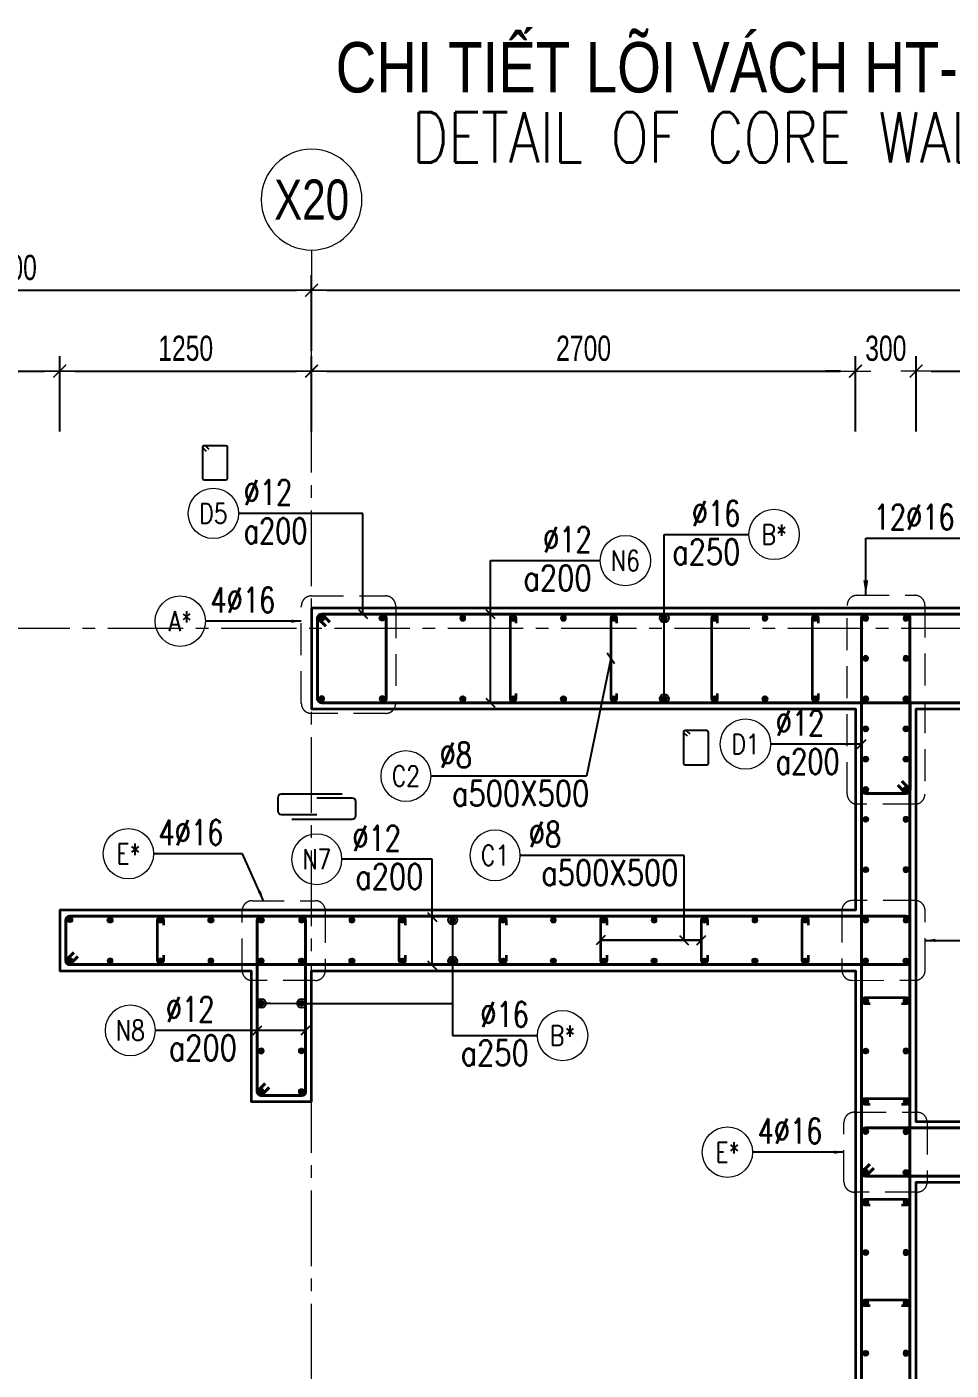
# Model space of a CAD drawing. Header units: millimetres. Extents: x 738475 to 1279438, y -34239 to 156422.
# Drawn here: x 1065858 to 1070446, y 93473 to 100140 of the extents above; entities that cross this region are included whole.
import ezdxf
from ezdxf.enums import TextEntityAlignment as Align

# ---------------------------------------------------------------- set-up
doc = ezdxf.new("R2010")
doc.units = ezdxf.units.MM
doc.header["$MEASUREMENT"] = 0
for name, pattern in [('HIDDEN2', [4.7625, 3.175, -1.5875]), ('HT_Dim Grid$0$CENTER2', [1.125, 0.75, -0.125, 0.125, -0.125]), ('HT_Grid$0$CENTER2', [1.125, 0.75, -0.125, 0.125, -0.125])]:
    doc.linetypes.add(name, pattern=pattern)
doc.layers.get('0').update_dxf_attribs({"lineweight": 20})
doc.layers.get('Defpoints').update_dxf_attribs({"color": 151, "lineweight": 9})
for name, color, linetype, lineweight in [('HT_Dim Grid$0$NDC_S_AXIS', 5, 'HT_Dim Grid$0$CENTER2', 13), ('HT_Dim Grid$0$NDC_S_SYMBOL', 1, 'Continuous', 15), ('HT_Dim Grid$0$NDC_S_TEXT SYMBOL', 7, 'Continuous', 20), ('HT_Grid$0$NDC_S_AXIS', 5, 'HT_Grid$0$CENTER2', 13), ('KC-LEADER', 153, 'Continuous', 18), ('KC-THEP', 6, 'Continuous', 40), ('NDC_S_ANNO', 7, 'Continuous', 20), ('NDC_S_DIM', 1, 'Continuous', 15), ('NDC_S_ENG TITLE', 3, 'Continuous', 20), ('NDC_S_HIDDEN', 8, 'HIDDEN2', 13), ('NDC_S_LEADER', 1, 'Continuous', 15), ('NDC_S_REBAR', 4, 'Continuous', 35), ('NDC_S_STIRRUP', 4, 'Continuous', 40), ('NDC_S_TEXT SYMBOL', 7, 'Continuous', 20), ('NDC_S_VN TEXT', 7, 'Continuous', 20), ('NDC_S_VN TITLE', 6, 'Continuous', 35), ('NDC_S_WALL', 6, 'Continuous', 35)]:
    doc.layers.add(name, color=color, linetype=linetype, lineweight=lineweight)
doc.layers.add('Leader', color=6, linetype='Continuous')
doc.layers.add('Ligature', color=1, linetype='Continuous')
doc.styles.add('HT_Dim Grid$0$NDC_ANNO', font='', dxfattribs={"width": 0.8})
doc.styles.add('NDC_ANNO', font='', dxfattribs={"width": 0.8})
doc.styles.add('NDC_ARIAL', font='arial.ttf', dxfattribs={"width": 0.85})
doc.styles.add('NDC_DIM', font='', dxfattribs={"width": 0.75})
doc.styles.add('NDC_EN TXT', font='romans.shx', dxfattribs={"width": 0.8})
doc.styles.add('NDC_VIE TXT', font='arial.ttf', dxfattribs={"width": 0.8})
doc.styles.get('HT_Dim Grid$0$NDC_ANNO').set_extended_font_data('Dotum')
doc.styles.get('NDC_ANNO').set_extended_font_data('Dotum')
doc.styles.get('NDC_DIM').set_extended_font_data('Dotum')
doc.dimstyles.new('NDC_1-50', dxfattribs={"dimscale": 50, "dimtxt": 2.5, "dimasz": 1, "dimexe": 1.5, "dimexo": 0, "dimgap": 0.8, "dimtad": 1, "dimdec": 0, "dimdsep": 46, "dimtxsty": 'NDC_ARIAL', "dimblk": 'DIMMARK', "dimcen": 49999.938995, "dimdle": 1.5, "dimclrd": 1, "dimclre": 1, "dimclrt": 3, "dimadec": 0, "dimazin": 0, "dimtfac": 1, "dimtdec": 0, "dimtix": 1, "dimtmove": 2, "dimatfit": 3, "dimfxl": 1, "dimarcsym": 0})
doc.dimstyles.new('NDC_dim_30', dxfattribs={"dimscale": 30, "dimtxt": 2.5, "dimasz": 1.5, "dimexe": 1.5, "dimexo": 2.5, "dimgap": 1, "dimtad": 1, "dimdec": 0, "dimzin": 0, "dimdsep": 46, "dimtxsty": 'NDC_DIM', "dimblk": 'DIMMARK', "dimcen": 0.09, "dimdle": 1.2, "dimclrd": 1, "dimclre": 1, "dimclrt": 3, "dimadec": 0, "dimazin": 0, "dimtfac": 1, "dimtdec": 0, "dimtix": 1, "dimtofl": 0, "dimtmove": 0, "dimatfit": 3, "dimfxl": 6, "dimfxlon": 1, "dimtolj": 1, "dimtzin": 0, "dimarcsym": 0})
doc.dimstyles.new('NDC_dim_50', dxfattribs={"dimscale": 50, "dimtxt": 2.5, "dimasz": 1.5, "dimexe": 1.5, "dimexo": 2.5, "dimgap": 1, "dimtad": 1, "dimdec": 0, "dimzin": 0, "dimdsep": 46, "dimtxsty": 'NDC_DIM', "dimblk": 'DIMMARK', "dimcen": 0.09, "dimdle": 1.2, "dimclrd": 1, "dimclre": 1, "dimclrt": 3, "dimadec": 0, "dimazin": 0, "dimtfac": 1, "dimtdec": 0, "dimtix": 1, "dimtofl": 0, "dimtmove": 0, "dimatfit": 3, "dimfxl": 6, "dimfxlon": 1, "dimtolj": 1, "dimtzin": 0, "dimarcsym": 0})

# ---------------------------------------------------------------- blocks, each defined once
blk = doc.blocks.new('Drawing name_symbol')
at = {"layer": 'NDC_S_ENG TITLE', "style": 'NDC_EN TXT', "width": 0.8}
blk.add_attdef('SECTDET1', text='', height=5, dxfattribs=at).set_placement((0, 1.01), align=Align.CENTER)
at = {"layer": 'NDC_S_TEXT SYMBOL', "lineweight": 25, "style": 'NDC_ANNO', "width": 0.8}
blk.add_attdef('SSCALE', text='', height=2.5, dxfattribs=at).set_placement((0, -4), align=Align.CENTER)
at = {"layer": 'NDC_S_VN TITLE', "style": 'NDC_VIE TXT', "width": 0.8}
blk.add_attdef('SECTDET2', text='', height=5, dxfattribs=at).set_placement((0, 7.97), align=Align.CENTER)
blk = doc.blocks.new('THEP')
at = {"layer": 'KC-LEADER', "color": 6}
blk.add_circle((0, 0), 14, dxfattribs=at)
at = {"layer": 'KC-THEP'}
for p, q in [((-14, 0), (14, 0)), ((9.9, 9.9), (-9.9, -9.9)), ((-9.9, 9.9), (9.9, -9.9)), ((0, 14), (0, -14))]:
    blk.add_line(p, q, dxfattribs=at)
blk = doc.blocks.new('DIMMARK')
at = {"layer": 'NDC_S_DIM', "color": 1}
blk.add_line((-1.5, 0), (1, 0), dxfattribs=at)
at = {"layer": 'NDC_S_DIM', "color": 2, "const_width": 0.1}
blk.add_lwpolyline([(-0.424, -0.424), (0.424, 0.424)], dxfattribs=at)
blk = doc.blocks.new('*U11')
blk.add_circle((-2.5, 0), 2.5)
at = {"layer": 'NDC_S_VN TEXT', "color": 3, "style": 'NDC_EN TXT', "width": 0.75}
for tag, p in [('DK1', (0.5, 0.85)), ('KC1', (0.5, -2.97))]:
    blk.add_attdef(tag, p, '', height=2.5, dxfattribs=at)
at = {"layer": 'NDC_S_VN TEXT', "color": 7, "style": 'NDC_EN TXT', "width": 0.8}
blk.add_attdef('SH2', text='', height=2, dxfattribs=at).set_placement((-2.5, 0), align=Align.MIDDLE)
blk = doc.blocks.new('*U13')
blk.add_circle((-2.5, 0), 2.5)
at = {"layer": 'NDC_S_VN TEXT', "color": 3, "style": 'NDC_EN TXT', "width": 0.75}
blk.add_attdef('DK1', (0.5, 0.85), '', height=2.5, dxfattribs=at)
at = {"layer": 'NDC_S_VN TEXT', "color": 7, "style": 'NDC_EN TXT', "width": 0.8}
blk.add_attdef('SH2', text='', height=2, dxfattribs=at).set_placement((-2.5, 0), align=Align.MIDDLE)
blk = doc.blocks.new('*U10')
blk.add_circle((2.5, 0), 2.5)
at = {"layer": 'NDC_S_VN TEXT', "color": 3, "style": 'NDC_EN TXT'}
for tag, width, p in [('DK2', 0.75, (-0.85, 0.85)), ('KC2', 0.8, (-0.85, -2.97))]:
    blk.add_attdef(tag, text='', height=2.5, dxfattribs=dict(at, width=width)).set_placement(p, align=Align.RIGHT)
at = {"layer": 'NDC_S_VN TEXT', "color": 7, "style": 'NDC_EN TXT', "width": 0.8}
blk.add_attdef('SH3', text='', height=2, dxfattribs=at).set_placement((2.5, 0), align=Align.MIDDLE)
blk = doc.blocks.new('*U9')
blk.add_circle((2.5, 0), 2.5)
at = {"layer": 'NDC_S_VN TEXT', "color": 3, "style": 'NDC_EN TXT', "width": 0.75}
blk.add_attdef('DK2', text='', height=2.5, dxfattribs=at).set_placement((-0.85, 0.85), align=Align.RIGHT)
at = {"layer": 'NDC_S_VN TEXT', "color": 7, "style": 'NDC_EN TXT', "width": 0.8}
blk.add_attdef('SH3', text='', height=2, dxfattribs=at).set_placement((2.5, 0), align=Align.MIDDLE)
blk = doc.blocks.new('A$C72321851')
at = {"layer": 'Ligature'}
for points in [[(-60.9, -129.3), (-60.9, 170.9, -0.414214), (-43.3, 188.5), (25.8, 188.5, -0.414214), (43.4, 170.9), (43.4, -4.3)], [(-39.7, -4.3), (-39.7, -179.5, 0.414214), (-22.1, -197.1), (47, -197.1, 0.414214), (64.6, -179.5), (64.6, 120.7)]]:
    blk.add_lwpolyline(points, format="xyb", dxfattribs=at)
blk = doc.blocks.new('*D1247')
at = {"layer": 'Defpoints', "color": 0, "ltscale": 200, "transparency": 16777216}
for p in [(1066021.7, 98431.5), (1064571.7, 97255.8), (1066021.7, 97255.8)]:
    blk.add_point(p, dxfattribs=at)
at = {"layer": 'NDC_S_DIM', "color": 1, "lineweight": -2, "ltscale": 200, "transparency": 16777216}
for p, q in [((1064571.7, 98131.5), (1064571.7, 98506.5)), ((1066021.7, 98131.5), (1066021.7, 98506.5)), ((1064646.7, 98431.5), (1065946.7, 98431.5))]:
    blk.add_line(p, q, dxfattribs=at)
at = {"layer": 'NDC_S_DIM', "color": 1, "lineweight": -2, "ltscale": 200, "transparency": 16777216, "xscale": 75, "yscale": 75, "zscale": 75, "rotation": 180}
blk.add_blockref('DIMMARK', (1064571.7, 98431.5), dxfattribs=at)
at = {"layer": 'NDC_S_DIM', "color": 1, "lineweight": -2, "ltscale": 200, "transparency": 16777216, "xscale": 75, "yscale": 75, "zscale": 75}
blk.add_blockref('DIMMARK', (1066021.7, 98431.5), dxfattribs=at)
at = {"layer": 'NDC_S_DIM', "color": 3, "ltscale": 200, "transparency": 16777216, "insert": (1065296.7, 98544.1), "char_height": 125, "attachment_point": 5, "style": 'NDC_DIM'}
blk.add_mtext('\\A1;1450', dxfattribs=at)
blk = doc.blocks.new('*D1248')
at = {"layer": 'Defpoints', "color": 0, "ltscale": 200, "transparency": 16777216}
for p in [(1070271.7, 98431.5), (1069971.7, 96755.8), (1070271.7, 96755.8)]:
    blk.add_point(p, dxfattribs=at)
at = {"layer": 'NDC_S_DIM', "color": 1, "lineweight": -2, "ltscale": 200, "transparency": 16777216}
for p, q in [((1069971.7, 98131.5), (1069971.7, 98506.5)), ((1070271.7, 98131.5), (1070271.7, 98506.5)), ((1069896.7, 98431.5), (1069821.7, 98431.5)), ((1070346.7, 98431.5), (1070421.7, 98431.5))]:
    blk.add_line(p, q, dxfattribs=at)
at = {"layer": 'NDC_S_DIM', "color": 1, "lineweight": -2, "ltscale": 200, "transparency": 16777216, "xscale": 75, "yscale": 75, "zscale": 75}
blk.add_blockref('DIMMARK', (1069971.7, 98431.5), dxfattribs=at)
at = {"layer": 'NDC_S_DIM', "color": 1, "lineweight": -2, "ltscale": 200, "transparency": 16777216, "xscale": 75, "yscale": 75, "zscale": 75, "rotation": 180}
blk.add_blockref('DIMMARK', (1070271.7, 98431.5), dxfattribs=at)
at = {"layer": 'NDC_S_DIM', "color": 3, "ltscale": 200, "transparency": 16777216, "insert": (1070121.7, 98544.1), "char_height": 125, "attachment_point": 5, "style": 'NDC_DIM'}
blk.add_mtext('\\A1;300', dxfattribs=at)
blk = doc.blocks.new('*D1249')
at = {"layer": 'Defpoints', "color": 0, "ltscale": 200, "transparency": 16777216}
for p in [(1071071.7, 98431.5), (1071071.7, 97005.8), (1070271.7, 96755.8)]:
    blk.add_point(p, dxfattribs=at)
at = {"layer": 'NDC_S_DIM', "color": 1, "lineweight": -2, "ltscale": 200, "transparency": 16777216}
for p, q in [((1070271.7, 98131.5), (1070271.7, 98506.5)), ((1071071.7, 98131.5), (1071071.7, 98506.5)), ((1070346.7, 98431.5), (1070996.7, 98431.5))]:
    blk.add_line(p, q, dxfattribs=at)
at = {"layer": 'NDC_S_DIM', "color": 1, "lineweight": -2, "ltscale": 200, "transparency": 16777216, "xscale": 75, "yscale": 75, "zscale": 75, "rotation": 180}
blk.add_blockref('DIMMARK', (1070271.7, 98431.5), dxfattribs=at)
at = {"layer": 'NDC_S_DIM', "color": 1, "lineweight": -2, "ltscale": 200, "transparency": 16777216, "xscale": 75, "yscale": 75, "zscale": 75}
blk.add_blockref('DIMMARK', (1071071.7, 98431.5), dxfattribs=at)
at = {"layer": 'NDC_S_DIM', "color": 3, "ltscale": 200, "transparency": 16777216, "insert": (1070671.7, 98544.1), "char_height": 125, "attachment_point": 5, "style": 'NDC_DIM'}
blk.add_mtext('\\A1;800', dxfattribs=at)
blk = doc.blocks.new('*D1257')
at = {"layer": 'Defpoints', "color": 0, "ltscale": 200, "transparency": 16777216}
for p in [(1067271.7, 98832.6), (1064271.7, 98131.5), (1067271.7, 98131.5)]:
    blk.add_point(p, dxfattribs=at)
at = {"layer": 'NDC_S_DIM', "color": 1, "lineweight": -2, "ltscale": 200, "transparency": 16777216}
for p, q in [((1064271.7, 98532.6), (1064271.7, 98907.6)), ((1067271.7, 98532.6), (1067271.7, 98907.6)), ((1064346.7, 98832.6), (1067196.7, 98832.6))]:
    blk.add_line(p, q, dxfattribs=at)
at = {"layer": 'NDC_S_DIM', "color": 1, "lineweight": -2, "ltscale": 200, "transparency": 16777216, "xscale": 75, "yscale": 75, "zscale": 75, "rotation": 180}
blk.add_blockref('DIMMARK', (1064271.7, 98832.6), dxfattribs=at)
at = {"layer": 'NDC_S_DIM', "color": 1, "lineweight": -2, "ltscale": 200, "transparency": 16777216, "xscale": 75, "yscale": 75, "zscale": 75}
blk.add_blockref('DIMMARK', (1067271.7, 98832.6), dxfattribs=at)
at = {"layer": 'NDC_S_DIM', "color": 3, "ltscale": 200, "transparency": 16777216, "insert": (1065771.7, 98945.2), "char_height": 125, "attachment_point": 5, "style": 'NDC_DIM'}
blk.add_mtext('\\A1;3000', dxfattribs=at)
blk = doc.blocks.new('*U19')
at = {"layer": 'HT_Dim Grid$0$NDC_S_SYMBOL'}
blk.add_line((0, 5), (0, 9), dxfattribs=at)
blk.add_circle((0, 0), 5, dxfattribs=at)
at = {"layer": 'HT_Dim Grid$0$NDC_S_TEXT SYMBOL', "color": 7, "style": 'HT_Dim Grid$0$NDC_ANNO', "width": 0.8}
blk.add_attdef('GRID', text='', height=4, dxfattribs=at).set_placement((0, 0), align=Align.MIDDLE)
blk = doc.blocks.new('*D1273')
at = {"layer": 'Defpoints', "color": 0, "ltscale": 200, "transparency": 16777216}
for p in [(1067271.7, 98431.5), (1067271.7, 97858.3), (1066021.7, 97255.8)]:
    blk.add_point(p, dxfattribs=at)
at = {"layer": 'NDC_S_DIM', "color": 1, "lineweight": -2, "ltscale": 200, "transparency": 16777216}
for p, q in [((1066021.7, 98131.5), (1066021.7, 98506.5)), ((1067271.7, 98131.5), (1067271.7, 98506.5)), ((1066096.7, 98431.5), (1067196.7, 98431.5))]:
    blk.add_line(p, q, dxfattribs=at)
at = {"layer": 'NDC_S_DIM', "color": 1, "lineweight": -2, "ltscale": 200, "transparency": 16777216, "xscale": 75, "yscale": 75, "zscale": 75, "rotation": 180}
blk.add_blockref('DIMMARK', (1066021.7, 98431.5), dxfattribs=at)
at = {"layer": 'NDC_S_DIM', "color": 1, "lineweight": -2, "ltscale": 200, "transparency": 16777216, "xscale": 75, "yscale": 75, "zscale": 75}
blk.add_blockref('DIMMARK', (1067271.7, 98431.5), dxfattribs=at)
at = {"layer": 'NDC_S_DIM', "color": 3, "ltscale": 200, "transparency": 16777216, "insert": (1066646.7, 98544.1), "char_height": 125, "attachment_point": 5, "style": 'NDC_DIM'}
blk.add_mtext('\\A1;1250', dxfattribs=at)
blk = doc.blocks.new('*D1274')
at = {"layer": 'Defpoints', "color": 0, "ltscale": 200, "transparency": 16777216}
for p in [(1069971.7, 98431.5), (1069971.7, 98131.5), (1067271.7, 97858.3)]:
    blk.add_point(p, dxfattribs=at)
at = {"layer": 'NDC_S_DIM', "color": 1, "lineweight": -2, "ltscale": 200, "transparency": 16777216}
for p, q in [((1067271.7, 98131.5), (1067271.7, 98506.5)), ((1069971.7, 98256.5), (1069971.7, 98506.5)), ((1067346.7, 98431.5), (1069896.7, 98431.5))]:
    blk.add_line(p, q, dxfattribs=at)
at = {"layer": 'NDC_S_DIM', "color": 1, "lineweight": -2, "ltscale": 200, "transparency": 16777216, "xscale": 75, "yscale": 75, "zscale": 75, "rotation": 180}
blk.add_blockref('DIMMARK', (1067271.7, 98431.5), dxfattribs=at)
at = {"layer": 'NDC_S_DIM', "color": 1, "lineweight": -2, "ltscale": 200, "transparency": 16777216, "xscale": 75, "yscale": 75, "zscale": 75}
blk.add_blockref('DIMMARK', (1069971.7, 98431.5), dxfattribs=at)
at = {"layer": 'NDC_S_DIM', "color": 3, "ltscale": 200, "transparency": 16777216, "insert": (1068621.7, 98544.1), "char_height": 125, "attachment_point": 5, "style": 'NDC_DIM'}
blk.add_mtext('\\A1;2700', dxfattribs=at)
blk = doc.blocks.new('*D1275')
at = {"layer": 'Defpoints', "color": 0, "ltscale": 200, "transparency": 16777216}
for p in [(1076071.7, 98832.6), (1067271.7, 98131.5), (1076071.7, 97255.8)]:
    blk.add_point(p, dxfattribs=at)
at = {"layer": 'NDC_S_DIM', "color": 1, "lineweight": -2, "ltscale": 200, "transparency": 16777216}
for p, q in [((1067271.7, 98532.6), (1067271.7, 98907.6)), ((1076071.7, 98532.6), (1076071.7, 98907.6)), ((1067346.7, 98832.6), (1075996.7, 98832.6))]:
    blk.add_line(p, q, dxfattribs=at)
at = {"layer": 'NDC_S_DIM', "color": 1, "lineweight": -2, "ltscale": 200, "transparency": 16777216, "xscale": 75, "yscale": 75, "zscale": 75, "rotation": 180}
blk.add_blockref('DIMMARK', (1067271.7, 98832.6), dxfattribs=at)
at = {"layer": 'NDC_S_DIM', "color": 1, "lineweight": -2, "ltscale": 200, "transparency": 16777216, "xscale": 75, "yscale": 75, "zscale": 75}
blk.add_blockref('DIMMARK', (1076071.7, 98832.6), dxfattribs=at)
at = {"layer": 'NDC_S_DIM', "color": 3, "ltscale": 200, "transparency": 16777216, "insert": (1071671.7, 98945.2), "char_height": 125, "attachment_point": 5, "style": 'NDC_DIM'}
blk.add_mtext('\\A1;8800', dxfattribs=at)

msp = doc.modelspace()

# ---------------------------------------------------------------- linework, layer by layer
at = {"layer": 'HT_Grid$0$NDC_S_AXIS', "ltscale": 500}
for p, q in [((1067271.673, 86677.549), (1067271.673, 98832.63)), ((1062322.297, 97155.785), (1077615.672, 97155.785))]:
    msp.add_line(p, q, dxfattribs=at)
at = {"layer": 'Ligature'}
for points in [[(1066750.041, 98033.254), (1066734.076, 98049.22, -0.66817864), (1066739.849, 98063.158), (1066844.478, 98063.158, -0.41421356), (1066852.643, 98054.994), (1066852.643, 97897.886, -0.41421356), (1066844.478, 97889.721), (1066739.849, 97889.721, -0.41421356), (1066731.684, 97897.886), (1066731.684, 98054.994, -0.66817864), (1066745.622, 98060.767), (1066761.588, 98044.801)], [(1069137.159, 96619.345), (1069121.193, 96635.311, -0.66817864), (1069126.967, 96649.249), (1069231.595, 96649.249, -0.41421356), (1069239.76, 96641.085), (1069239.76, 96483.977, -0.41421356), (1069231.595, 96475.812), (1069126.967, 96475.812, -0.41421356), (1069118.802, 96483.977), (1069118.802, 96641.085, -0.66817864), (1069132.74, 96646.858), (1069148.706, 96630.892)]]:
    msp.add_lwpolyline(points, format="xyb", dxfattribs=at)
at = {"layer": 'NDC_S_HIDDEN', "ltscale": 50}
for points in [[(1067270.652, 97315.694), (1067639.172, 97315.694, -0.41421356), (1067689.172, 97265.694), (1067689.172, 96782.961, -0.41421356), (1067639.172, 96732.961), (1067270.652, 96732.961, -0.41421356), (1067220.652, 96782.961), (1067220.652, 97265.694, -0.41421356)], [(1069979.788, 97318.872), (1070265.858, 97318.872, -0.41421356), (1070315.858, 97268.872), (1070315.858, 96332.396, -0.41421356), (1070265.858, 96282.396), (1069979.788, 96282.396, -0.41421356), (1069929.788, 96332.396), (1069929.788, 97268.872, -0.41421356)], [(1066976.69, 95803.007), (1067289.735, 95803.007, -0.41421356), (1067339.735, 95753.007), (1067339.735, 95457.123, -0.41421356), (1067289.735, 95407.123), (1066976.69, 95407.123, -0.41421356), (1066926.69, 95457.123), (1066926.69, 95753.007, -0.41421356)], [(1070266.617, 95804.077), (1069953.572, 95803.828, 0.41421356), (1069903.612, 95753.788), (1069903.847, 95457.904, 0.41421356), (1069953.887, 95407.944), (1070266.932, 95408.193, 0.41421356), (1070316.893, 95458.232), (1070316.657, 95754.117, 0.41421356)], [(1069963.972, 94753.007), (1070277.017, 94753.007, -0.41421356), (1070327.017, 94703.007), (1070327.017, 94407.123, -0.41421356), (1070277.017, 94357.123), (1069963.972, 94357.123, -0.41421356), (1069913.972, 94407.123), (1069913.972, 94703.007, -0.41421356)]]:
    msp.add_lwpolyline(points, format="xyb", close=True, dxfattribs=at)
at = {"layer": 'NDC_S_REBAR'}
for points in [[(1068286.783, 97180.785), (1068286.783, 97205.785, 1), (1068256.783, 97205.785), (1068256.783, 96805.785, 1), (1068286.783, 96805.785), (1068286.783, 96830.785)], [(1068786.783, 97180.785), (1068786.783, 97205.785, 1), (1068756.783, 97205.785), (1068756.783, 96805.785, 1), (1068786.783, 96805.785), (1068786.783, 96830.785)], [(1069286.783, 97180.785), (1069286.783, 97205.785, 1), (1069256.783, 97205.785), (1069256.783, 96805.785, 1), (1069286.783, 96805.785), (1069286.783, 96830.785)], [(1069786.783, 97180.785), (1069786.783, 97205.785, 1), (1069756.783, 97205.785), (1069756.783, 96805.785, 1), (1069786.783, 96805.785), (1069786.783, 96830.785)], [(1066536.701, 95532.332), (1066536.701, 95507.332, -1), (1066506.701, 95507.332), (1066506.701, 95707.332, -1), (1066536.701, 95707.332), (1066536.701, 95682.332)], [(1067736.673, 95532.332), (1067736.673, 95507.332, -1), (1067706.673, 95507.332), (1067706.673, 95707.332, -1), (1067736.673, 95707.332), (1067736.673, 95682.332)], [(1068236.673, 95532.332), (1068236.673, 95507.332, -1), (1068206.673, 95507.332), (1068206.673, 95707.332, -1), (1068236.673, 95707.332), (1068236.673, 95682.332)], [(1068736.673, 95532.332), (1068736.673, 95507.332, -1), (1068706.673, 95507.332), (1068706.673, 95707.332, -1), (1068736.673, 95707.332), (1068736.673, 95682.332)], [(1069236.673, 95532.332), (1069236.673, 95507.332, -1), (1069206.673, 95507.332), (1069206.673, 95707.332, -1), (1069236.673, 95707.332), (1069236.673, 95682.332)], [(1069736.673, 95532.332), (1069736.673, 95507.332, -1), (1069706.673, 95507.332), (1069706.673, 95707.332, -1), (1069736.673, 95707.332), (1069736.673, 95682.332)], [(1070043.21, 95292.031), (1070018.21, 95292.031, -1), (1070018.21, 95322.031), (1070225.234, 95322.031, -1), (1070225.234, 95292.031), (1070200.234, 95292.031)], [(1070043.238, 94792.031), (1070018.238, 94792.031, -1), (1070018.238, 94822.031), (1070225.263, 94822.031, -1), (1070225.263, 94792.031), (1070200.263, 94792.031)], [(1070043.238, 94292.031), (1070018.238, 94292.031, -1), (1070018.238, 94322.031), (1070225.263, 94322.031, -1), (1070225.263, 94292.031), (1070200.263, 94292.031)], [(1070043.238, 93792.031), (1070018.238, 93792.031, -1), (1070018.238, 93822.031), (1070225.263, 93822.031, -1), (1070225.263, 93792.031), (1070200.263, 93792.031)]]:
    msp.add_lwpolyline(points, format="xyb", dxfattribs=at)
at = {"layer": 'NDC_S_STIRRUP'}
for points in [[(1067361.673, 97185.785), (1067321.673, 97225.785, 0.41421356), (1067301.673, 97205.785), (1067301.673, 96805.785, 0.41421356), (1067321.673, 96785.785), (1071021.673, 96785.785, 0.41421356), (1071041.673, 96805.785), (1071041.673, 97205.785, 0.41421356), (1071021.673, 97225.785), (1067321.673, 97225.785, 0.41421356), (1067301.673, 97205.785), (1067341.673, 97165.785)], [(1067361.673, 97185.785), (1067321.673, 97225.785, 0.41421356), (1067301.673, 97205.785), (1067301.673, 96805.785, 0.41421356), (1067321.673, 96785.785), (1067621.673, 96785.785, 0.41421356), (1067641.673, 96805.785), (1067641.673, 97205.785, 0.41421356), (1067621.673, 97225.785), (1067321.673, 97225.785, 0.41421356), (1067301.673, 97205.785), (1067341.673, 97165.785)], [(1070201.673, 88145.785), (1070241.673, 88105.785, -0.41421356), (1070221.673, 88085.785), (1070021.673, 88085.785, -0.41421356), (1070001.673, 88105.785), (1070001.673, 97205.785, -0.41421356), (1070021.673, 97225.785), (1070221.673, 97225.785, -0.41421356), (1070241.673, 97205.785), (1070241.673, 88105.785, -0.41421356), (1070221.673, 88085.785), (1070181.673, 88125.785)], [(1070201.783, 96395.785), (1070241.783, 96355.785, -0.41421356), (1070221.783, 96335.785), (1070021.783, 96335.785, -0.41421356), (1070001.783, 96355.785), (1070001.673, 97205.785, -0.41421356), (1070021.673, 97225.785), (1070221.673, 97225.785, -0.41421356), (1070241.673, 97205.785), (1070241.783, 96355.785, -0.41421356), (1070221.783, 96335.785), (1070181.783, 96375.785)], [(1066111.673, 95525.785), (1066071.673, 95485.785, -0.41421356), (1066051.673, 95505.785), (1066051.673, 95705.785, -0.41421356), (1066071.673, 95725.785), (1070221.673, 95725.785, -0.41421356), (1070241.673, 95705.785), (1070241.673, 95505.785, -0.41435759), (1070221.673, 95485.785), (1066071.673, 95485.785, -0.41421356), (1066051.673, 95505.785), (1066091.673, 95545.785)], [(1067041.673, 94895.785), (1067001.673, 94855.785, 0.41421356), (1067021.673, 94835.785), (1067221.673, 94835.785, 0.41421356), (1067241.673, 94855.785), (1067241.673, 95705.785, 0.41421356), (1067221.673, 95725.785), (1067021.673, 95725.785, 0.41421356), (1067001.673, 95705.785), (1067001.673, 94855.785, 0.41421356), (1067021.673, 94835.785), (1067061.673, 94875.785)], [(1070061.673, 94475.785), (1070021.673, 94435.785, -0.41421356), (1070001.673, 94455.785), (1070001.673, 94655.785, -0.41421356), (1070021.673, 94675.785), (1073321.673, 94675.785, -0.41421356), (1073341.673, 94655.785), (1073341.673, 94455.785, -0.41435759), (1073321.673, 94435.785), (1070021.673, 94435.785, -0.41421356), (1070001.673, 94455.785), (1070041.673, 94495.785)]]:
    msp.add_lwpolyline(points, format="xyb", dxfattribs=at)
at = {"layer": 'NDC_S_WALL'}
for points in [[(1071071.673, 97255.785), (1067271.673, 97255.785), (1067271.673, 96755.785), (1069971.673, 96755.785), (1069971.673, 95755.785), (1066021.673, 95755.785), (1066021.673, 95455.785), (1066971.673, 95455.785), (1066971.673, 94805.785), (1067271.673, 94805.785), (1067271.673, 95455.785), (1069971.673, 95455.785), (1069971.673, 90055.785)], [(1073071.673, 94705.785), (1070271.673, 94705.785), (1070271.673, 96755.785), (1071071.673, 96755.785)], [(1073871.673, 88555.785), (1070271.673, 88555.785), (1070271.673, 94405.785), (1073071.673, 94405.785)]]:
    msp.add_lwpolyline(points, dxfattribs=at)

# ---------------------------------------------------------------- block references
at = {"layer": 'HT_Dim Grid$0$NDC_S_AXIS'}
ref = msp.add_blockref('*U19', (1067271.673, 99282.63), dxfattribs=dict(at, xscale=-50, yscale=50, zscale=50, rotation=180))
ref.add_attrib('GRID', 'X20', dxfattribs={"layer": 'HT_Dim Grid$0$NDC_S_TEXT SYMBOL', "color": 7, "height": 200, "style": 'HT_Dim Grid$0$NDC_ANNO', "width": 0.8}).set_placement((1067271.673, 99282.63), align=Align.MIDDLE)
at = {"layer": 'KC-THEP'}
for p, rotation in [((1067321.673, 97205.785), 9.668564436380946), ((1067621.673, 97205.785), 9.668564436380946), ((1070018.16, 97205.785), 189.6685644359343), ((1070018.16, 97205.785), 189.6685644359343), ((1068021.783, 96805.785), 189.6685644363809), ((1068271.783, 96805.785), 189.6685644363809), ((1068521.783, 96805.785), 189.6685644363809), ((1068771.783, 96805.785), 189.6685644363809), ((1069021.783, 96805.785), 189.6685644363809), ((1069271.783, 96805.785), 189.6685644363809), ((1069521.783, 96805.785), 189.6685644363809), ((1069771.783, 96805.785), 189.6685644363809), ((1070021.673, 96805.785), 189.6685644359343), ((1070021.673, 96805.785), 189.6685644359343), ((1070021.783, 96805.785), 189.6685644363809), ((1070221.673, 96805.785), 189.6685644359343), ((1070221.673, 96805.785), 189.6685644359343), ((1070021.673, 96655.785), 189.6685644359343), ((1070221.673, 96655.785), 189.6685644359343), ((1070021.673, 96505.785), 189.6685644359343), ((1070221.673, 96505.785), 189.6685644359343), ((1070021.673, 96355.785), 189.6685644359343), ((1070221.673, 96355.785), 189.6685644359343), ((1070021.701, 96207.031), 189.6685644363809), ((1070021.701, 95957.031), 189.6685644363809), ((1066071.673, 95708.878), 189.6685644363809), ((1066271.701, 95707.031), 189.6685644363809), ((1066521.701, 95707.031), 189.6685644363809), ((1066771.701, 95707.031), 189.6685644363809), ((1067021.701, 95707.031), 189.6685644363809), ((1070021.701, 95707.031), 189.6685644363809), ((1067221.673, 95504.238), 189.6685644363809), ((1067471.673, 95504.238), 189.6685644363809), ((1067721.673, 95504.238), 189.6685644363809), ((1067971.673, 95504.238), 189.6685644363809), ((1068221.673, 95504.238), 189.6685644363809), ((1068471.673, 95504.238), 189.6685644363809), ((1068721.673, 95504.238), 189.6685644363809), ((1068971.673, 95504.238), 189.6685644363809), ((1069221.673, 95504.238), 189.6685644363809), ((1069471.673, 95504.238), 189.6685644363809), ((1069721.673, 95504.238), 189.6685644363809), ((1070221.673, 95504.238), 189.6685644363809), ((1067221.673, 95294.121), 189.6685644363809), ((1070021.701, 95307.031), 189.6685644363809), ((1067221.673, 95057.831), 189.6685644363809), ((1070021.701, 95057.031), 189.6685644363809), ((1067221.644, 94856.086), 189.6685644363809), ((1070021.701, 94807.031), 189.6685644363809), ((1070021.701, 94657.031), 189.6685644363809), ((1070221.673, 94454.238), 189.6685644363809), ((1070021.701, 94307.031), 189.6685644363809), ((1070021.701, 94057.031), 189.6685644363809), ((1070021.701, 93807.031), 189.6685644363809), ((1070021.701, 93557.031), 189.6685644363809)]:
    msp.add_blockref('THEP', p, dxfattribs=dict(at, rotation=rotation))
at = {"layer": 'KC-THEP', "xscale": -1}
for p, rotation in [((1068021.783, 97205.785), 350.3314355636191), ((1068271.783, 97205.785), 350.3314355636191), ((1068521.783, 97205.785), 350.3314355636191), ((1068771.783, 97205.785), 350.3314355636191), ((1069021.783, 97205.785), 350.3314355636191), ((1069271.783, 97205.785), 350.3314355636191), ((1069521.783, 97205.785), 350.3314355636191), ((1069771.783, 97205.785), 350.3314355636191), ((1070021.783, 97205.785), 350.3314355636191), ((1070221.673, 97205.785), 350.3314355631725), ((1070221.673, 97205.785), 350.3314355631725), ((1070021.673, 97005.785), 170.3314355631724), ((1070021.673, 97005.785), 170.3314355631724), ((1070221.673, 97005.785), 170.3314355631724), ((1070221.673, 97005.785), 170.3314355631724), ((1067321.673, 96805.785), 170.331435563619), ((1067621.673, 96805.785), 170.331435563619), ((1070221.673, 96207.332), 350.3314355636191), ((1070221.673, 95957.332), 350.3314355636191), ((1067221.673, 95707.332), 350.3314355636191), ((1067471.673, 95707.332), 350.3314355636191), ((1067721.673, 95707.332), 350.3314355636191), ((1067971.673, 95707.332), 350.3314355636191), ((1068221.673, 95707.332), 350.3314355636191), ((1068471.673, 95707.332), 350.3314355636191), ((1068721.673, 95707.332), 350.3314355636191), ((1068971.673, 95707.332), 350.3314355636191), ((1069221.673, 95707.332), 350.3314355636191), ((1069471.673, 95707.332), 350.3314355636191), ((1069721.673, 95707.332), 350.3314355636191), ((1070221.673, 95707.332), 350.3314355636191), ((1066071.673, 95505.785), 350.3314355636191), ((1066271.701, 95503.938), 350.3314355636191), ((1066521.701, 95503.938), 350.3314355636191), ((1066771.701, 95503.938), 350.3314355636191), ((1067021.701, 95503.938), 350.3314355636191), ((1070021.701, 95503.938), 350.3314355636191), ((1067021.701, 95293.821), 350.3314355636191), ((1070221.673, 95307.332), 350.3314355636191), ((1067021.701, 95057.531), 350.3314355636191), ((1070221.673, 95057.332), 350.3314355636191), ((1067021.673, 94855.785), 350.3314355636191), ((1070221.673, 94807.332), 350.3314355636191), ((1070221.673, 94657.332), 350.3314355636191), ((1070021.701, 94453.938), 350.3314355636191), ((1070221.673, 94307.332), 350.3314355636191), ((1070221.673, 94057.332), 350.3314355636191), ((1070221.673, 93807.332), 350.3314355636191), ((1070221.673, 93557.332), 350.3314355636191)]:
    msp.add_blockref('THEP', p, dxfattribs=dict(at, rotation=rotation))
at = {"layer": 'Leader', "xscale": -1, "rotation": 270.0000000000001}
msp.add_blockref('A$C72321851', (1067302.473, 96268.787), dxfattribs=at)
at = {"layer": 'NDC_S_ANNO'}
ref = msp.add_blockref('Drawing name_symbol', (1069874.476, 99415.983), dxfattribs=dict(at, xscale=50, yscale=50, zscale=50))
ref.add_attrib('SECTDET1', 'DETAIL OF CORE WALL HT-CW1', dxfattribs={"layer": 'NDC_S_ENG TITLE', "height": 250, "style": 'NDC_EN TXT', "width": 0.8}).set_placement((1069874.476, 99466.546), align=Align.CENTER)
ref.add_attrib('SECTDET2', 'CHI TIẾT LÕI VÁCH HT-CW1 TẦNG 2F', dxfattribs={"layer": 'NDC_S_VN TITLE', "height": 250, "style": 'NDC_VIE TXT', "width": 0.8}).set_placement((1069874.476, 99814.515), align=Align.CENTER)
at = {"layer": 'NDC_S_VN TEXT', "xscale": 50, "yscale": 50, "zscale": 50}
for name, p, values in [('*U11', (1066909.091, 97725.165), {'SH2': 'D5', 'DK1': '%%C12', 'KC1': 'a200'}), ('*U10', (1069442.395, 97620.804), {'SH3': 'B*', 'DK2': '%%C16', 'KC2': 'a250'}), ('*U9', (1070505.457, 97602.81), {'SH3': 'A*', 'DK2': '12%%C16'}), ('*U10', (1068703.975, 97491.063), {'SH3': 'N6', 'DK2': '%%C12', 'KC2': 'a200'}), ('*U13', (1066744.74, 97190.439), {'SH2': 'A*', 'DK1': '4%%C16'}), ('*U11', (1069550.083, 96580.346), {'SH2': 'D1', 'DK1': '%%C12', 'KC1': 'a200'}), ('*U13', (1066487.126, 96036.493), {'SH2': 'E*', 'DK1': '4%%C16'}), ('*U10', (1068392.284, 95133.864), {'SH3': 'B*', 'DK2': '%%C16', 'KC2': 'a250'}), ('*U13', (1069460.544, 94555.065), {'SH2': 'E*', 'DK1': '4%%C16'})]:
    msp.add_blockref(name, p, dxfattribs=at).add_auto_attribs(values)
at = {"layer": 'NDC_S_VN TEXT'}
ref = msp.add_blockref('*U10', (1067864.762, 96421.879), dxfattribs=dict(at, xscale=-50, yscale=50, zscale=50))
ref.add_attrib('SH3', 'C2', dxfattribs={"color": 7, "height": 100, "style": 'NDC_EN TXT', "width": 0.8}).set_placement((1067739.762, 96421.879), align=Align.MIDDLE)
ref.add_attrib('DK2', '%%c8', dxfattribs={"color": 3, "height": 125, "style": 'NDC_EN TXT', "width": 0.75}).set_placement((1068067.977, 96464.155), align=Align.RIGHT)
ref.add_attrib('KC2', 'a500X500', dxfattribs={"color": 3, "height": 125, "style": 'NDC_EN TXT', "width": 0.8}).set_placement((1068650.119, 96273.252), align=Align.RIGHT)
ref = msp.add_blockref('*U10', (1067422.484, 96009.195), dxfattribs=dict(at, xscale=-50, yscale=50, zscale=50))
ref.add_attrib('SH3', 'N7', dxfattribs={"color": 7, "height": 100, "style": 'NDC_EN TXT', "width": 0.8}).set_placement((1067297.484, 96009.195), align=Align.MIDDLE)
ref.add_attrib('DK2', '%%C12', dxfattribs={"color": 3, "height": 125, "style": 'NDC_EN TXT', "width": 0.75}).set_placement((1067714.984, 96051.47), align=Align.RIGHT)
ref.add_attrib('KC2', 'a200', dxfattribs={"color": 3, "height": 125, "style": 'NDC_EN TXT', "width": 0.8}).set_placement((1067826.888, 95860.568), align=Align.RIGHT)
ref = msp.add_blockref('*U10', (1068307.211, 96028.309), dxfattribs=dict(at, xscale=-50, yscale=50, zscale=50))
ref.add_attrib('SH3', 'C1', dxfattribs={"color": 7, "height": 100, "style": 'NDC_EN TXT', "width": 0.8}).set_placement((1068182.211, 96028.309), align=Align.MIDDLE)
ref.add_attrib('DK2', '%%c8', dxfattribs={"color": 3, "height": 125, "style": 'NDC_EN TXT', "width": 0.75}).set_placement((1068510.425, 96070.584), align=Align.RIGHT)
ref.add_attrib('KC2', 'a500X500', dxfattribs={"color": 3, "height": 125, "style": 'NDC_EN TXT', "width": 0.8}).set_placement((1069092.568, 95879.682), align=Align.RIGHT)
ref = msp.add_blockref('*U10', (1066496.835, 95159.497), dxfattribs=dict(at, xscale=-50, yscale=50, zscale=50))
ref.add_attrib('SH3', 'N8', dxfattribs={"color": 7, "height": 100, "style": 'NDC_EN TXT', "width": 0.8}).set_placement((1066371.835, 95159.497), align=Align.MIDDLE)
ref.add_attrib('DK2', '%%C12', dxfattribs={"color": 3, "height": 125, "style": 'NDC_EN TXT', "width": 0.75}).set_placement((1066789.335, 95201.773), align=Align.RIGHT)
ref.add_attrib('KC2', 'a200', dxfattribs={"color": 3, "height": 125, "style": 'NDC_EN TXT', "width": 0.8}).set_placement((1066901.24, 95010.87), align=Align.RIGHT)

# ---------------------------------------------------------------- dimensions: what is measured, and where the dimension line sits
at = {"layer": 'NDC_S_DIM', "ltscale": 200}
dim = msp.add_linear_dim(base=(1067271.673, 98832.63), p1=(1064271.673, 98131.499), p2=(1067271.673, 98131.499), dimstyle='NDC_dim_50', dxfattribs=at)
dim.commit()
dim.dimension.update_dxf_attribs({"geometry": '*D1257', "text_midpoint": (1065771.673, 98945.214)})
for base, p1, p2, picture, middle in [((1076071.673, 98832.63), (1067271.673, 98131.499), (1076071.673, 97255.785), '*D1275', (1071671.673, 98945.214)), ((1066021.673, 98431.499), (1064571.673, 97255.785), (1066021.673, 97255.785), '*D1247', (1065296.673, 98544.084)), ((1067271.673, 98431.499), (1066021.673, 97255.785), (1067271.673, 97858.289), '*D1273', (1066646.673, 98544.084)), ((1069971.673, 98431.499), (1067271.673, 97858.289), (1069971.673, 98131.499), '*D1274', (1068621.673, 98544.084)), ((1070271.673, 98431.499), (1069971.673, 96755.785), (1070271.673, 96755.785), '*D1248', (1070121.673, 98544.084)), ((1071071.673, 98431.499), (1070271.673, 96755.785), (1071071.673, 97005.785), '*D1249', (1070671.673, 98544.084))]:
    dim = msp.add_linear_dim(base=base, p1=p1, p2=p2, dimstyle='NDC_dim_50', override={"dimtmove": 1}, dxfattribs=at)
    dim.commit()
    dim.dimension.update_dxf_attribs({"geometry": picture, "text_midpoint": middle})

# ---------------------------------------------------------------- leaders
at = {"layer": 'NDC_S_LEADER'}
for points, dimstyle, override in [([(1067526.373, 97225.785), (1067526.373, 97725.165), (1066909.091, 97725.165)], 'NDC_dim_30', {"dimtad": 0, "dimldrblk": 'Oblique'}), ([(1069021.783, 97206.183), (1069021.783, 97620.623), (1069442.395, 97620.623)], 'NDC_dim_30', {"dimgap": 1, "dimtad": 0, "dimldrblk": 'Origin'}), ([(1069021.783, 96806.183), (1069021.783, 97620.623), (1069442.395, 97620.623)], 'NDC_dim_30', {"dimgap": 1, "dimtad": 0, "dimldrblk": 'Origin'}), ([(1070022.277, 97318.872), (1070022.277, 97602.81), (1070505.457, 97602.81)], 'NDC_dim_50', {"dimtad": 0}), ([(1068159.236, 96785.785), (1068159.236, 97490.882), (1068703.974, 97490.882)], 'NDC_dim_30', {"dimtad": 0, "dimldrblk": 'Oblique'}), ([(1068159.236, 97225.785), (1068159.236, 97490.882), (1068703.974, 97490.882)], 'NDC_dim_30', {"dimtad": 0, "dimldrblk": 'Oblique'}), ([(1067220.652, 97190.439), (1066744.74, 97190.439)], 'NDC_1-50', {"dimgap": 0.8, "dimtad": 0}), ([(1068756.783, 97005.785), (1068636.017, 96421.879), (1067864.762, 96421.879)], 'NDC_dim_30', {"dimtad": 0, "dimldrblk": 'Oblique'}), ([(1070001.673, 96580.346), (1069550.083, 96580.346)], 'NDC_dim_30', {"dimtad": 0, "dimldrblk": 'Oblique'}), ([(1067033.249, 95803.007), (1066928.91, 96036.493), (1066487.126, 96036.493)], 'NDC_1-50', {"dimtad": 0}), ([(1067869.919, 95482.347), (1067869.919, 96009.014), (1067422.484, 96009.014)], 'NDC_dim_30', {"dimgap": 1, "dimtad": 0, "dimldrblk": 'Oblique'}), ([(1067869.919, 95722.347), (1067869.919, 96009.014), (1067422.484, 96009.014)], 'NDC_dim_30', {"dimtad": 0, "dimldrblk": 'Oblique'}), ([(1069120.107, 95607.332), (1069120.107, 96028.308), (1068307.211, 96028.308)], 'NDC_dim_30', {"dimtad": 0, "dimldrblk": 'Oblique'}), ([(1067971.731, 95707.416), (1067971.673, 95133.682), (1068392.284, 95133.682)], 'NDC_dim_30', {"dimgap": 1, "dimtad": 0, "dimldrblk": 'Origin'}), ([(1068706.673, 95607.332), (1069206.673, 95607.332)], 'NDC_dim_30', {"dimtad": 0, "dimldrblk": 'Oblique'}), ([(1069206.673, 95607.332), (1068706.673, 95607.332)], 'NDC_dim_30', {"dimtad": 0, "dimldrblk": 'Oblique'}), ([(1070316.775, 95606.175), (1070805.647, 95606.175)], 'NDC_1-50', {"dimgap": 0.8, "dimtad": 0}), ([(1067971.673, 95503.576), (1067971.673, 95133.682), (1068392.284, 95133.682)], 'NDC_dim_30', {"dimgap": 1, "dimtad": 0, "dimldrblk": 'Origin'}), ([(1067021.701, 95293.821), (1067971.689, 95293.724)], 'NDC_dim_30', {"dimtad": 0, "dimldrblk": 'Origin'}), ([(1067222.125, 95293.8), (1067971.673, 95293.8)], 'NDC_dim_30', {"dimtad": 0, "dimldrblk": 'Origin'}), ([(1067241.673, 95159.497), (1066496.835, 95159.497)], 'NDC_dim_30', {"dimtad": 0, "dimldrblk": 'Oblique'}), ([(1067001.673, 95159.497), (1066496.835, 95159.497)], 'NDC_dim_30', {"dimtad": 0, "dimldrblk": 'Oblique'}), ([(1069913.972, 94555.065), (1069460.544, 94555.065)], 'NDC_1-50', {"dimgap": 0.8, "dimtad": 0})]:
    msp.add_leader(points, dimstyle=dimstyle, override=override, dxfattribs=at)

doc.saveas('drawing.dxf')
